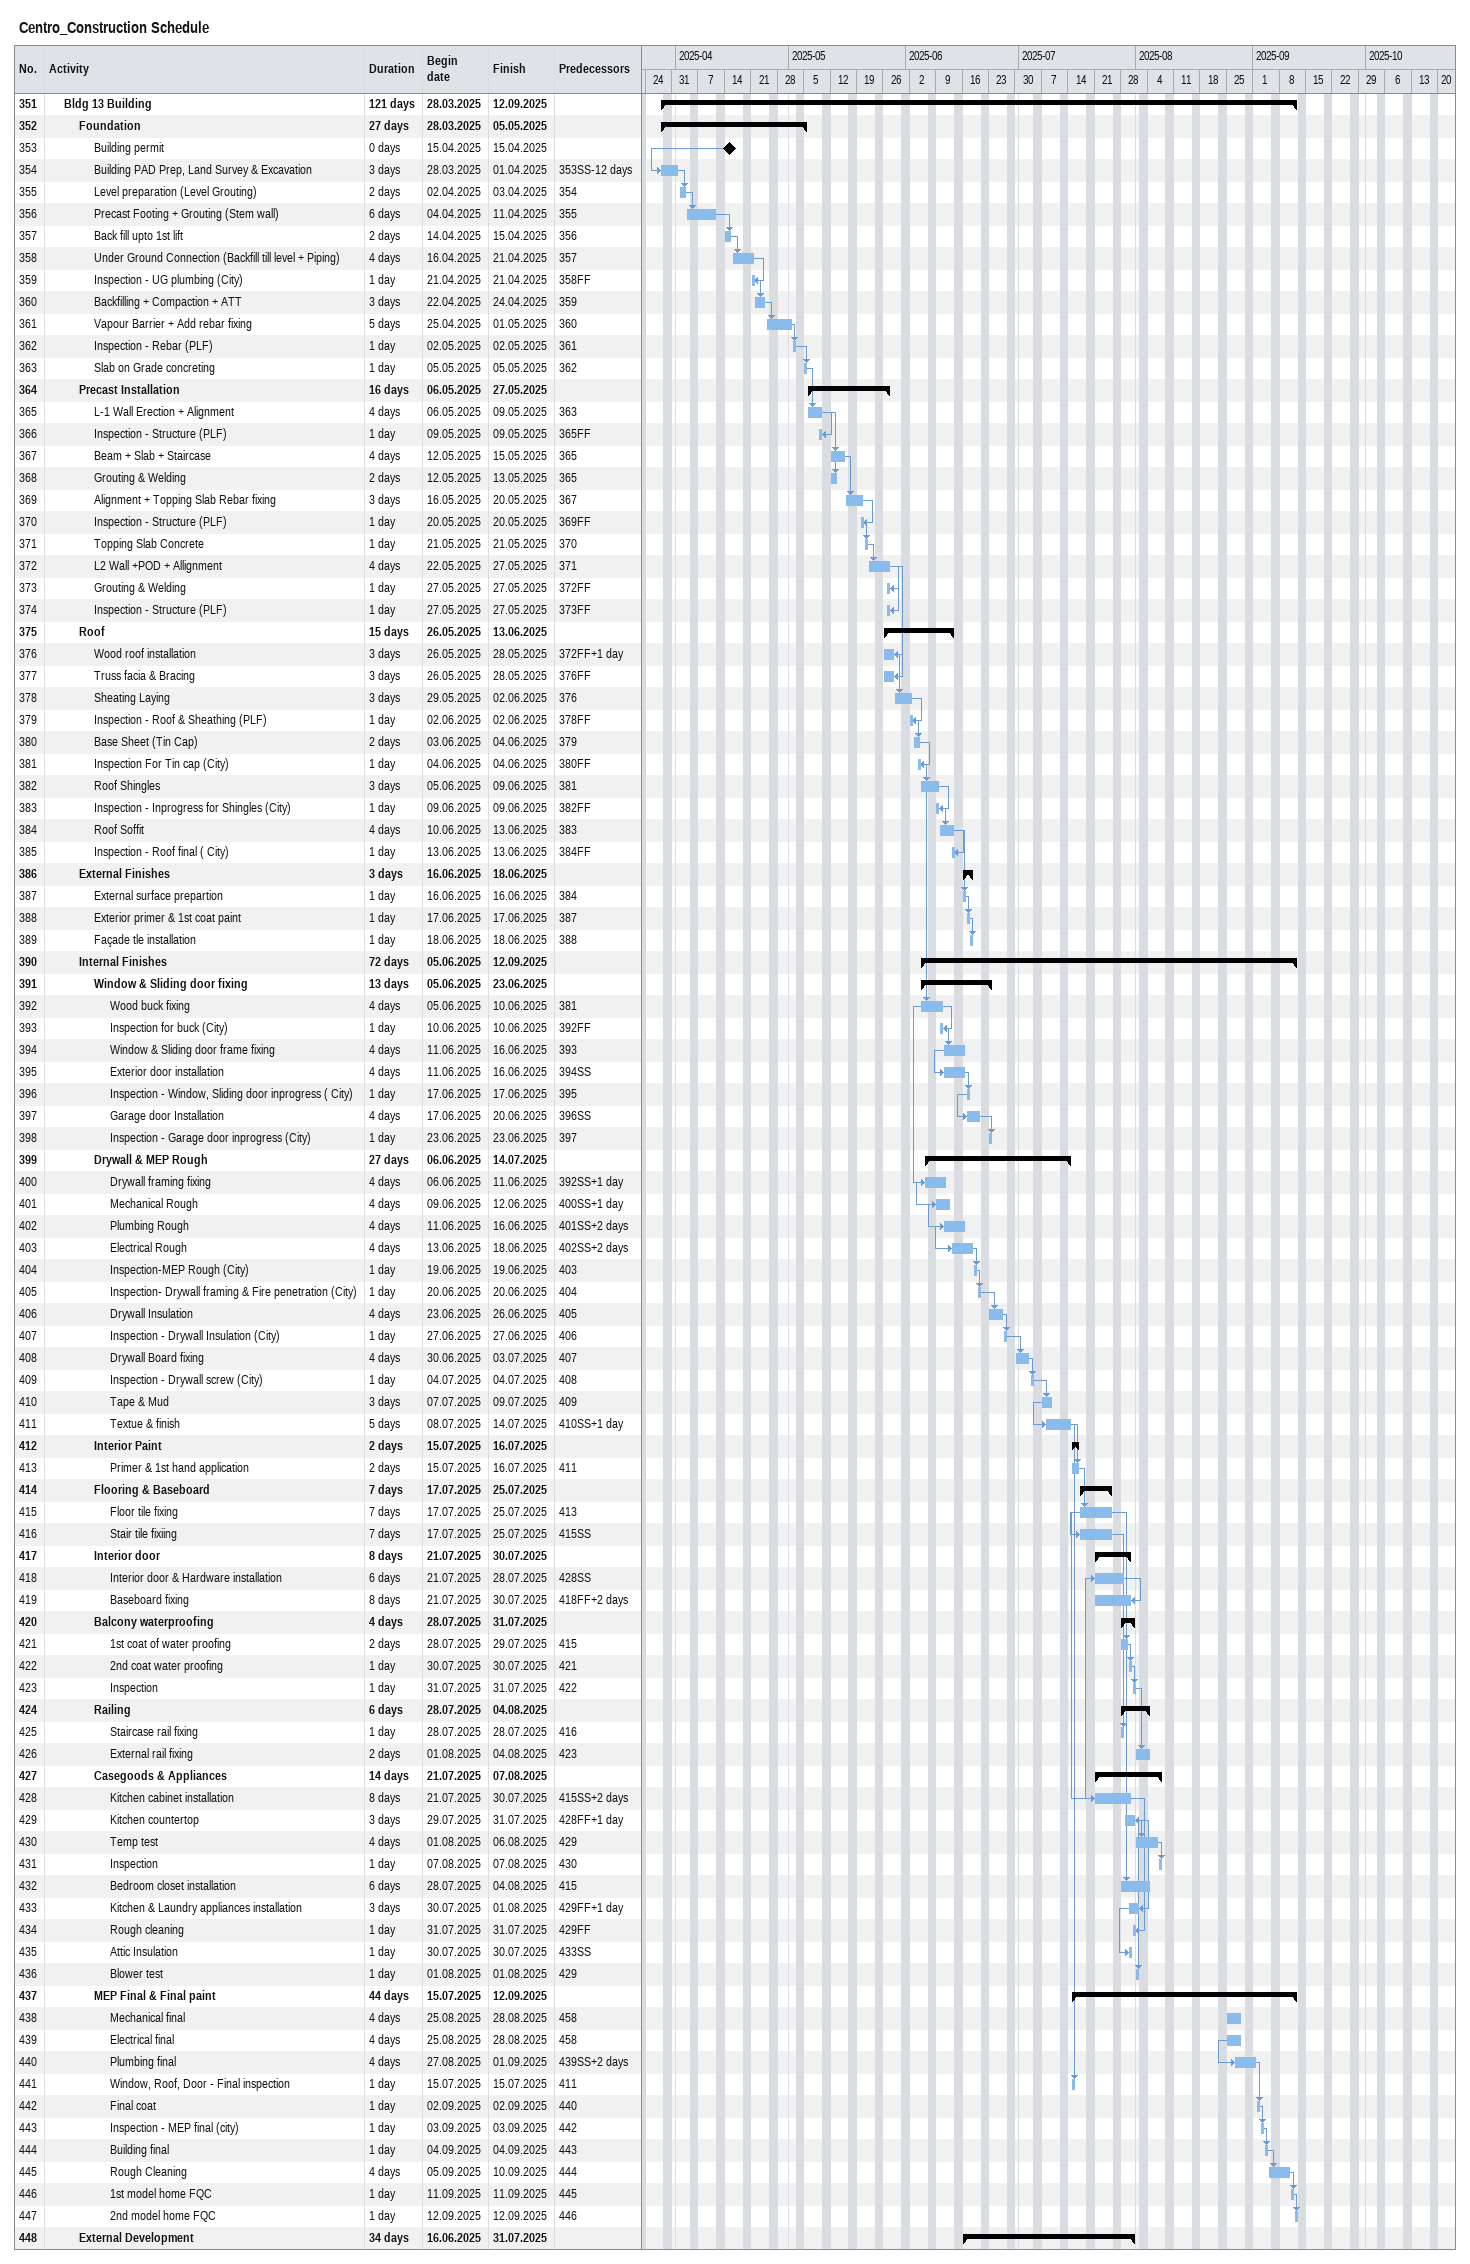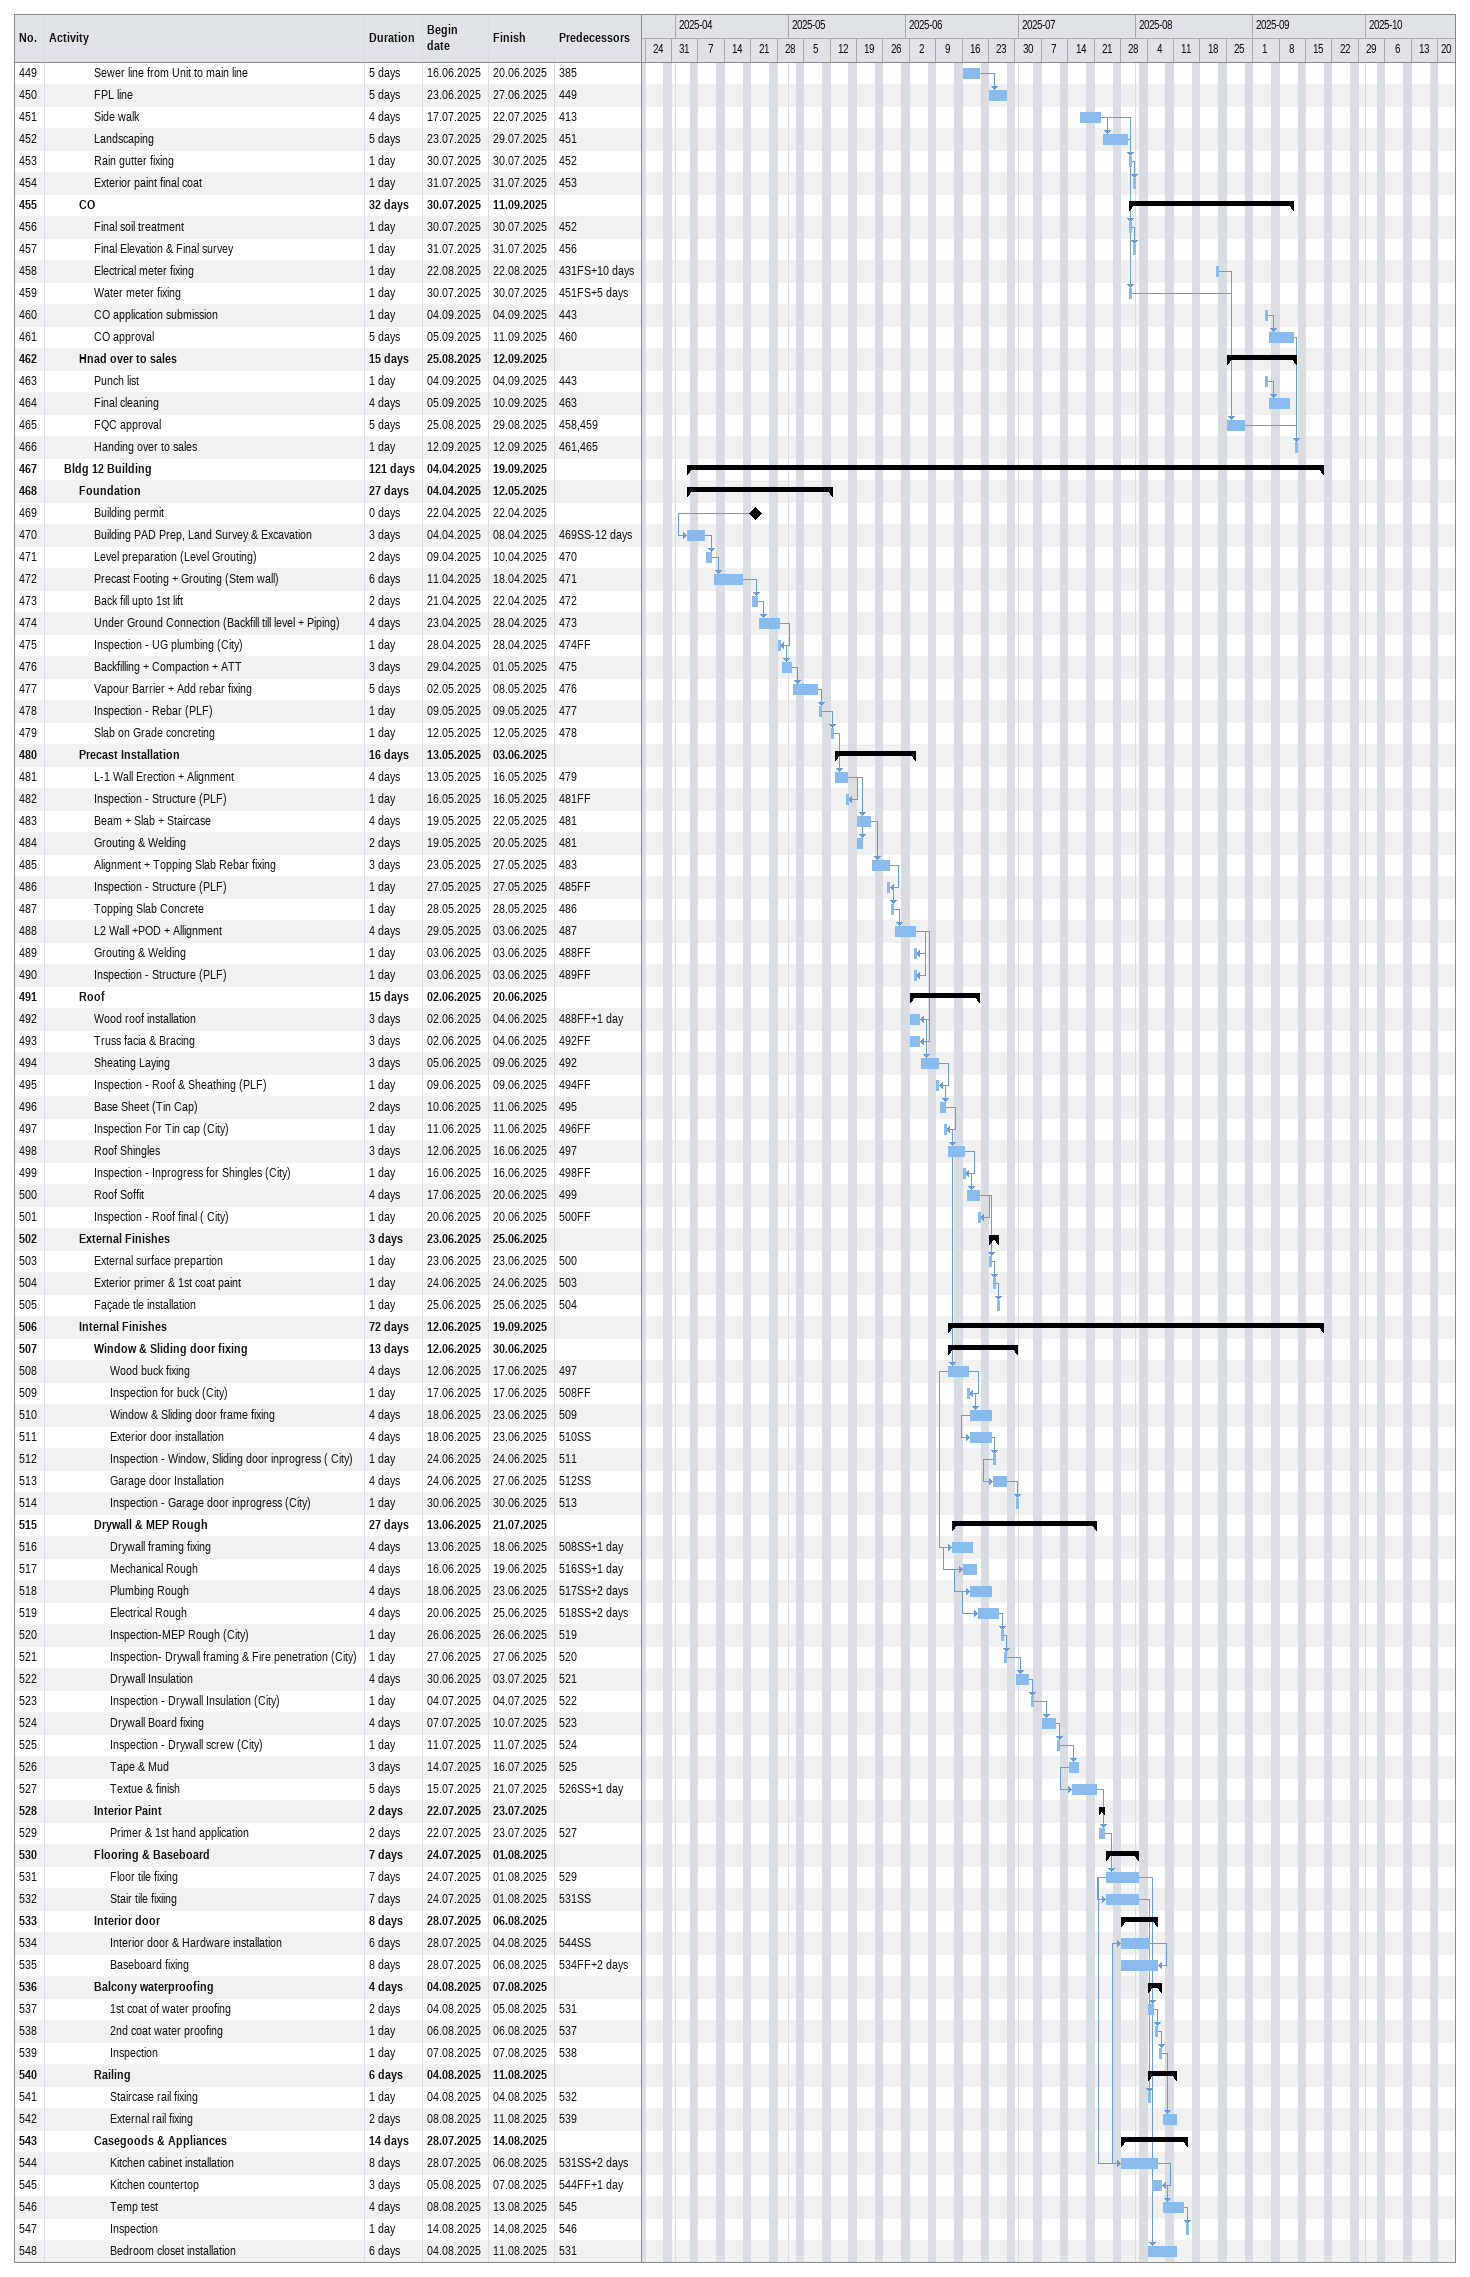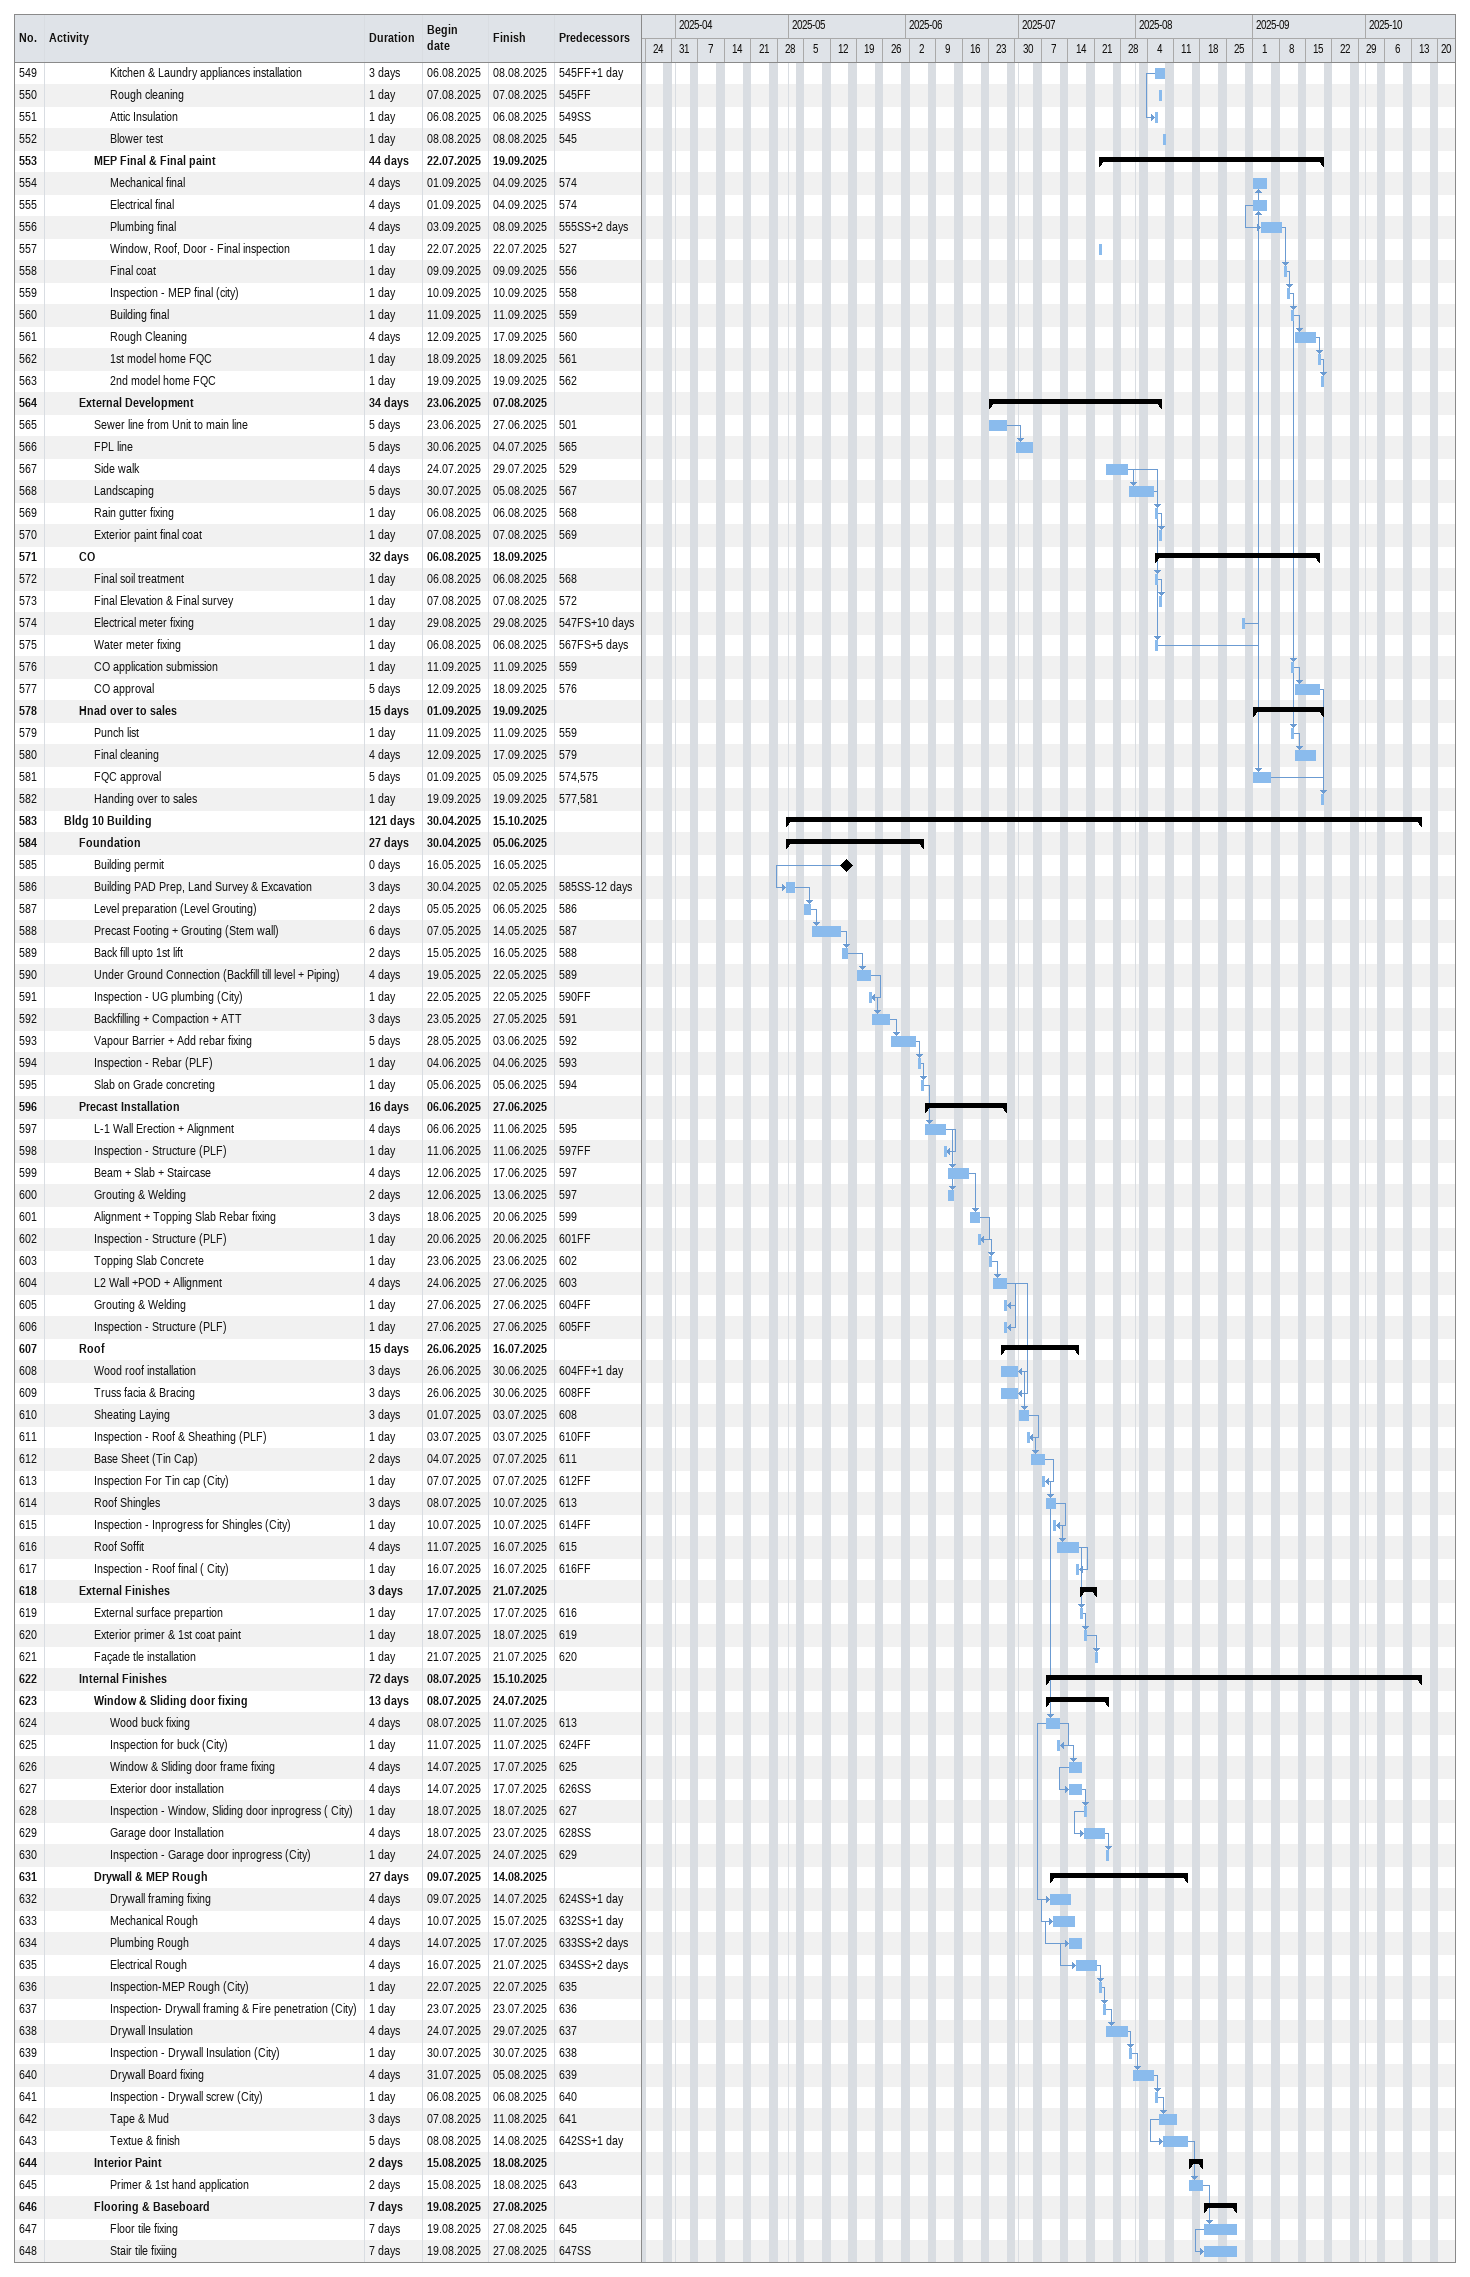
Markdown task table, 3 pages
Centro_Construction Schedule

| ID | Level | Task | Duration | Start | Finish | Predecessors |
|---|---|---|---|---|---|---|
| 351 | 2 | **Bldg 13 Building** | 121d | 2025-03-28 | 2025-09-12 |  |
| 352 | 3 | **Foundation** | 27d | 2025-03-28 | 2025-05-05 |  |
| 353 | 4 | Building permit | 0d | 2025-04-15 | 2025-04-15 |  |
| 354 | 4 | Building PAD Prep, Land Survey & Excavation | 3d | 2025-03-28 | 2025-04-01 | 353SS-12d |
| 355 | 4 | Level preparation (Level Grouting) | 2d | 2025-04-02 | 2025-04-03 | 354 |
| 356 | 4 | Precast Footing + Grouting (Stem wall) | 6d | 2025-04-04 | 2025-04-11 | 355 |
| 357 | 4 | Back fill upto 1st lift | 2d | 2025-04-14 | 2025-04-15 | 356 |
| 358 | 4 | Under Ground Connection (Backfill till level + Piping) | 4d | 2025-04-16 | 2025-04-21 | 357 |
| 359 | 4 | Inspection - UG plumbing (City) | 1d | 2025-04-21 | 2025-04-21 | 358FF |
| 360 | 4 | Backfilling + Compaction + ATT | 3d | 2025-04-22 | 2025-04-24 | 359 |
| 361 | 4 | Vapour Barrier + Add rebar fixing | 5d | 2025-04-25 | 2025-05-01 | 360 |
| 362 | 4 | Inspection - Rebar (PLF) | 1d | 2025-05-02 | 2025-05-02 | 361 |
| 363 | 4 | Slab on Grade concreting | 1d | 2025-05-05 | 2025-05-05 | 362 |
| 364 | 3 | **Precast Installation** | 16d | 2025-05-06 | 2025-05-27 |  |
| 365 | 4 | L-1 Wall Erection + Alignment | 4d | 2025-05-06 | 2025-05-09 | 363 |
| 366 | 4 | Inspection - Structure (PLF) | 1d | 2025-05-09 | 2025-05-09 | 365FF |
| 367 | 4 | Beam + Slab + Staircase | 4d | 2025-05-12 | 2025-05-15 | 365 |
| 368 | 4 | Grouting & Welding | 2d | 2025-05-12 | 2025-05-13 | 365 |
| 369 | 4 | Alignment + Topping Slab Rebar fixing | 3d | 2025-05-16 | 2025-05-20 | 367 |
| 370 | 4 | Inspection - Structure (PLF) | 1d | 2025-05-20 | 2025-05-20 | 369FF |
| 371 | 4 | Topping Slab Concrete | 1d | 2025-05-21 | 2025-05-21 | 370 |
| 372 | 4 | L2 Wall +POD + Allignment | 4d | 2025-05-22 | 2025-05-27 | 371 |
| 373 | 4 | Grouting & Welding | 1d | 2025-05-27 | 2025-05-27 | 372FF |
| 374 | 4 | Inspection - Structure (PLF) | 1d | 2025-05-27 | 2025-05-27 | 373FF |
| 375 | 3 | **Roof** | 15d | 2025-05-26 | 2025-06-13 |  |
| 376 | 4 | Wood roof installation | 3d | 2025-05-26 | 2025-05-28 | 372FF+1d |
| 377 | 4 | Truss facia & Bracing | 3d | 2025-05-26 | 2025-05-28 | 376FF |
| 378 | 4 | Sheating Laying | 3d | 2025-05-29 | 2025-06-02 | 376 |
| 379 | 4 | Inspection - Roof & Sheathing (PLF) | 1d | 2025-06-02 | 2025-06-02 | 378FF |
| 380 | 4 | Base Sheet (Tin Cap) | 2d | 2025-06-03 | 2025-06-04 | 379 |
| 381 | 4 | Inspection For Tin cap (City) | 1d | 2025-06-04 | 2025-06-04 | 380FF |
| 382 | 4 | Roof Shingles | 3d | 2025-06-05 | 2025-06-09 | 381 |
| 383 | 4 | Inspection - Inprogress for Shingles (City) | 1d | 2025-06-09 | 2025-06-09 | 382FF |
| 384 | 4 | Roof Soffit | 4d | 2025-06-10 | 2025-06-13 | 383 |
| 385 | 4 | Inspection - Roof final ( City) | 1d | 2025-06-13 | 2025-06-13 | 384FF |
| 386 | 3 | **External Finishes** | 3d | 2025-06-16 | 2025-06-18 |  |
| 387 | 4 | External surface prepartion | 1d | 2025-06-16 | 2025-06-16 | 384 |
| 388 | 4 | Exterior primer & 1st coat paint | 1d | 2025-06-17 | 2025-06-17 | 387 |
| 389 | 4 | Façade tle installation | 1d | 2025-06-18 | 2025-06-18 | 388 |
| 390 | 3 | **Internal Finishes** | 72d | 2025-06-05 | 2025-09-12 |  |
| 391 | 4 | **Window & Sliding door fixing** | 13d | 2025-06-05 | 2025-06-23 |  |
| 392 | 5 | Wood buck fixing | 4d | 2025-06-05 | 2025-06-10 | 381 |
| 393 | 5 | Inspection for buck (City) | 1d | 2025-06-10 | 2025-06-10 | 392FF |
| 394 | 5 | Window & Sliding door frame fixing | 4d | 2025-06-11 | 2025-06-16 | 393 |
| 395 | 5 | Exterior door installation | 4d | 2025-06-11 | 2025-06-16 | 394SS |
| 396 | 5 | Inspection - Window, Sliding door inprogress ( City) | 1d | 2025-06-17 | 2025-06-17 | 395 |
| 397 | 5 | Garage door Installation | 4d | 2025-06-17 | 2025-06-20 | 396SS |
| 398 | 5 | Inspection - Garage door inprogress (City) | 1d | 2025-06-23 | 2025-06-23 | 397 |
| 399 | 4 | **Drywall & MEP Rough** | 27d | 2025-06-06 | 2025-07-14 |  |
| 400 | 5 | Drywall framing fixing | 4d | 2025-06-06 | 2025-06-11 | 392SS+1d |
| 401 | 5 | Mechanical Rough | 4d | 2025-06-09 | 2025-06-12 | 400SS+1d |
| 402 | 5 | Plumbing Rough | 4d | 2025-06-11 | 2025-06-16 | 401SS+2d |
| 403 | 5 | Electrical Rough | 4d | 2025-06-13 | 2025-06-18 | 402SS+2d |
| 404 | 5 | Inspection-MEP Rough (City) | 1d | 2025-06-19 | 2025-06-19 | 403 |
| 405 | 5 | Inspection- Drywall framing & Fire penetration (City) | 1d | 2025-06-20 | 2025-06-20 | 404 |
| 406 | 5 | Drywall Insulation | 4d | 2025-06-23 | 2025-06-26 | 405 |
| 407 | 5 | Inspection - Drywall Insulation (City) | 1d | 2025-06-27 | 2025-06-27 | 406 |
| 408 | 5 | Drywall Board fixing | 4d | 2025-06-30 | 2025-07-03 | 407 |
| 409 | 5 | Inspection - Drywall screw (City) | 1d | 2025-07-04 | 2025-07-04 | 408 |
| 410 | 5 | Tape & Mud | 3d | 2025-07-07 | 2025-07-09 | 409 |
| 411 | 5 | Textue & finish | 5d | 2025-07-08 | 2025-07-14 | 410SS+1d |
| 412 | 4 | **Interior Paint** | 2d | 2025-07-15 | 2025-07-16 |  |
| 413 | 5 | Primer & 1st hand application | 2d | 2025-07-15 | 2025-07-16 | 411 |
| 414 | 4 | **Flooring & Baseboard** | 7d | 2025-07-17 | 2025-07-25 |  |
| 415 | 5 | Floor tile fixing | 7d | 2025-07-17 | 2025-07-25 | 413 |
| 416 | 5 | Stair tile fixiing | 7d | 2025-07-17 | 2025-07-25 | 415SS |
| 417 | 4 | **Interior door** | 8d | 2025-07-21 | 2025-07-30 |  |
| 418 | 5 | Interior door & Hardware installation | 6d | 2025-07-21 | 2025-07-28 | 428SS |
| 419 | 5 | Baseboard fixing | 8d | 2025-07-21 | 2025-07-30 | 418FF+2d |
| 420 | 4 | **Balcony waterproofing** | 4d | 2025-07-28 | 2025-07-31 |  |
| 421 | 5 | 1st coat of water proofing | 2d | 2025-07-28 | 2025-07-29 | 415 |
| 422 | 5 | 2nd coat water proofing | 1d | 2025-07-30 | 2025-07-30 | 421 |
| 423 | 5 | Inspection | 1d | 2025-07-31 | 2025-07-31 | 422 |
| 424 | 4 | **Railing** | 6d | 2025-07-28 | 2025-08-04 |  |
| 425 | 5 | Staircase rail fixing | 1d | 2025-07-28 | 2025-07-28 | 416 |
| 426 | 5 | External rail fixing | 2d | 2025-08-01 | 2025-08-04 | 423 |
| 427 | 4 | **Casegoods & Appliances** | 14d | 2025-07-21 | 2025-08-07 |  |
| 428 | 5 | Kitchen cabinet installation | 8d | 2025-07-21 | 2025-07-30 | 415SS+2d |
| 429 | 5 | Kitchen countertop | 3d | 2025-07-29 | 2025-07-31 | 428FF+1d |
| 430 | 5 | Temp test | 4d | 2025-08-01 | 2025-08-06 | 429 |
| 431 | 5 | Inspection | 1d | 2025-08-07 | 2025-08-07 | 430 |
| 432 | 5 | Bedroom closet installation | 6d | 2025-07-28 | 2025-08-04 | 415 |
| 433 | 5 | Kitchen & Laundry appliances installation | 3d | 2025-07-30 | 2025-08-01 | 429FF+1d |
| 434 | 5 | Rough cleaning | 1d | 2025-07-31 | 2025-07-31 | 429FF |
| 435 | 5 | Attic Insulation | 1d | 2025-07-30 | 2025-07-30 | 433SS |
| 436 | 5 | Blower test | 1d | 2025-08-01 | 2025-08-01 | 429 |
| 437 | 4 | **MEP Final & Final paint** | 44d | 2025-07-15 | 2025-09-12 |  |
| 438 | 5 | Mechanical final | 4d | 2025-08-25 | 2025-08-28 | 458 |
| 439 | 5 | Electrical final | 4d | 2025-08-25 | 2025-08-28 | 458 |
| 440 | 5 | Plumbing final | 4d | 2025-08-27 | 2025-09-01 | 439SS+2d |
| 441 | 5 | Window, Roof, Door - Final inspection | 1d | 2025-07-15 | 2025-07-15 | 411 |
| 442 | 5 | Final coat | 1d | 2025-09-02 | 2025-09-02 | 440 |
| 443 | 5 | Inspection - MEP final (city) | 1d | 2025-09-03 | 2025-09-03 | 442 |
| 444 | 5 | Building final | 1d | 2025-09-04 | 2025-09-04 | 443 |
| 445 | 5 | Rough Cleaning | 4d | 2025-09-05 | 2025-09-10 | 444 |
| 446 | 5 | 1st model home FQC | 1d | 2025-09-11 | 2025-09-11 | 445 |
| 447 | 5 | 2nd model home FQC | 1d | 2025-09-12 | 2025-09-12 | 446 |
| 448 | 3 | **External Development** | 34d | 2025-06-16 | 2025-07-31 |  |
| 449 | 4 | Sewer line from Unit to main line | 5d | 2025-06-16 | 2025-06-20 | 385 |
| 450 | 4 | FPL line | 5d | 2025-06-23 | 2025-06-27 | 449 |
| 451 | 4 | Side walk | 4d | 2025-07-17 | 2025-07-22 | 413 |
| 452 | 4 | Landscaping | 5d | 2025-07-23 | 2025-07-29 | 451 |
| 453 | 4 | Rain gutter fixing | 1d | 2025-07-30 | 2025-07-30 | 452 |
| 454 | 4 | Exterior paint final coat | 1d | 2025-07-31 | 2025-07-31 | 453 |
| 455 | 3 | **CO** | 32d | 2025-07-30 | 2025-09-11 |  |
| 456 | 4 | Final soil treatment | 1d | 2025-07-30 | 2025-07-30 | 452 |
| 457 | 4 | Final Elevation & Final survey | 1d | 2025-07-31 | 2025-07-31 | 456 |
| 458 | 4 | Electrical meter fixing | 1d | 2025-08-22 | 2025-08-22 | 431FS+10d |
| 459 | 4 | Water meter fixing | 1d | 2025-07-30 | 2025-07-30 | 451FS+5d |
| 460 | 4 | CO application submission | 1d | 2025-09-04 | 2025-09-04 | 443 |
| 461 | 4 | CO approval | 5d | 2025-09-05 | 2025-09-11 | 460 |
| 462 | 3 | **Hnad over to sales** | 15d | 2025-08-25 | 2025-09-12 |  |
| 463 | 4 | Punch list | 1d | 2025-09-04 | 2025-09-04 | 443 |
| 464 | 4 | Final cleaning | 4d | 2025-09-05 | 2025-09-10 | 463 |
| 465 | 4 | FQC approval | 5d | 2025-08-25 | 2025-08-29 | 458, 459 |
| 466 | 4 | Handing over to sales | 1d | 2025-09-12 | 2025-09-12 | 461, 465 |
| 467 | 2 | **Bldg 12 Building** | 121d | 2025-04-04 | 2025-09-19 |  |
| 468 | 3 | **Foundation** | 27d | 2025-04-04 | 2025-05-12 |  |
| 469 | 4 | Building permit | 0d | 2025-04-22 | 2025-04-22 |  |
| 470 | 4 | Building PAD Prep, Land Survey & Excavation | 3d | 2025-04-04 | 2025-04-08 | 469SS-12d |
| 471 | 4 | Level preparation (Level Grouting) | 2d | 2025-04-09 | 2025-04-10 | 470 |
| 472 | 4 | Precast Footing + Grouting (Stem wall) | 6d | 2025-04-11 | 2025-04-18 | 471 |
| 473 | 4 | Back fill upto 1st lift | 2d | 2025-04-21 | 2025-04-22 | 472 |
| 474 | 4 | Under Ground Connection (Backfill till level + Piping) | 4d | 2025-04-23 | 2025-04-28 | 473 |
| 475 | 4 | Inspection - UG plumbing (City) | 1d | 2025-04-28 | 2025-04-28 | 474FF |
| 476 | 4 | Backfilling + Compaction + ATT | 3d | 2025-04-29 | 2025-05-01 | 475 |
| 477 | 4 | Vapour Barrier + Add rebar fixing | 5d | 2025-05-02 | 2025-05-08 | 476 |
| 478 | 4 | Inspection - Rebar (PLF) | 1d | 2025-05-09 | 2025-05-09 | 477 |
| 479 | 4 | Slab on Grade concreting | 1d | 2025-05-12 | 2025-05-12 | 478 |
| 480 | 3 | **Precast Installation** | 16d | 2025-05-13 | 2025-06-03 |  |
| 481 | 4 | L-1 Wall Erection + Alignment | 4d | 2025-05-13 | 2025-05-16 | 479 |
| 482 | 4 | Inspection - Structure (PLF) | 1d | 2025-05-16 | 2025-05-16 | 481FF |
| 483 | 4 | Beam + Slab + Staircase | 4d | 2025-05-19 | 2025-05-22 | 481 |
| 484 | 4 | Grouting & Welding | 2d | 2025-05-19 | 2025-05-20 | 481 |
| 485 | 4 | Alignment + Topping Slab Rebar fixing | 3d | 2025-05-23 | 2025-05-27 | 483 |
| 486 | 4 | Inspection - Structure (PLF) | 1d | 2025-05-27 | 2025-05-27 | 485FF |
| 487 | 4 | Topping Slab Concrete | 1d | 2025-05-28 | 2025-05-28 | 486 |
| 488 | 4 | L2 Wall +POD + Allignment | 4d | 2025-05-29 | 2025-06-03 | 487 |
| 489 | 4 | Grouting & Welding | 1d | 2025-06-03 | 2025-06-03 | 488FF |
| 490 | 4 | Inspection - Structure (PLF) | 1d | 2025-06-03 | 2025-06-03 | 489FF |
| 491 | 3 | **Roof** | 15d | 2025-06-02 | 2025-06-20 |  |
| 492 | 4 | Wood roof installation | 3d | 2025-06-02 | 2025-06-04 | 488FF+1d |
| 493 | 4 | Truss facia & Bracing | 3d | 2025-06-02 | 2025-06-04 | 492FF |
| 494 | 4 | Sheating Laying | 3d | 2025-06-05 | 2025-06-09 | 492 |
| 495 | 4 | Inspection - Roof & Sheathing (PLF) | 1d | 2025-06-09 | 2025-06-09 | 494FF |
| 496 | 4 | Base Sheet (Tin Cap) | 2d | 2025-06-10 | 2025-06-11 | 495 |
| 497 | 4 | Inspection For Tin cap (City) | 1d | 2025-06-11 | 2025-06-11 | 496FF |
| 498 | 4 | Roof Shingles | 3d | 2025-06-12 | 2025-06-16 | 497 |
| 499 | 4 | Inspection - Inprogress for Shingles (City) | 1d | 2025-06-16 | 2025-06-16 | 498FF |
| 500 | 4 | Roof Soffit | 4d | 2025-06-17 | 2025-06-20 | 499 |
| 501 | 4 | Inspection - Roof final ( City) | 1d | 2025-06-20 | 2025-06-20 | 500FF |
| 502 | 3 | **External Finishes** | 3d | 2025-06-23 | 2025-06-25 |  |
| 503 | 4 | External surface prepartion | 1d | 2025-06-23 | 2025-06-23 | 500 |
| 504 | 4 | Exterior primer & 1st coat paint | 1d | 2025-06-24 | 2025-06-24 | 503 |
| 505 | 4 | Façade tle installation | 1d | 2025-06-25 | 2025-06-25 | 504 |
| 506 | 3 | **Internal Finishes** | 72d | 2025-06-12 | 2025-09-19 |  |
| 507 | 4 | **Window & Sliding door fixing** | 13d | 2025-06-12 | 2025-06-30 |  |
| 508 | 5 | Wood buck fixing | 4d | 2025-06-12 | 2025-06-17 | 497 |
| 509 | 5 | Inspection for buck (City) | 1d | 2025-06-17 | 2025-06-17 | 508FF |
| 510 | 5 | Window & Sliding door frame fixing | 4d | 2025-06-18 | 2025-06-23 | 509 |
| 511 | 5 | Exterior door installation | 4d | 2025-06-18 | 2025-06-23 | 510SS |
| 512 | 5 | Inspection - Window, Sliding door inprogress ( City) | 1d | 2025-06-24 | 2025-06-24 | 511 |
| 513 | 5 | Garage door Installation | 4d | 2025-06-24 | 2025-06-27 | 512SS |
| 514 | 5 | Inspection - Garage door inprogress (City) | 1d | 2025-06-30 | 2025-06-30 | 513 |
| 515 | 4 | **Drywall & MEP Rough** | 27d | 2025-06-13 | 2025-07-21 |  |
| 516 | 5 | Drywall framing fixing | 4d | 2025-06-13 | 2025-06-18 | 508SS+1d |
| 517 | 5 | Mechanical Rough | 4d | 2025-06-16 | 2025-06-19 | 516SS+1d |
| 518 | 5 | Plumbing Rough | 4d | 2025-06-18 | 2025-06-23 | 517SS+2d |
| 519 | 5 | Electrical Rough | 4d | 2025-06-20 | 2025-06-25 | 518SS+2d |
| 520 | 5 | Inspection-MEP Rough (City) | 1d | 2025-06-26 | 2025-06-26 | 519 |
| 521 | 5 | Inspection- Drywall framing & Fire penetration (City) | 1d | 2025-06-27 | 2025-06-27 | 520 |
| 522 | 5 | Drywall Insulation | 4d | 2025-06-30 | 2025-07-03 | 521 |
| 523 | 5 | Inspection - Drywall Insulation (City) | 1d | 2025-07-04 | 2025-07-04 | 522 |
| 524 | 5 | Drywall Board fixing | 4d | 2025-07-07 | 2025-07-10 | 523 |
| 525 | 5 | Inspection - Drywall screw (City) | 1d | 2025-07-11 | 2025-07-11 | 524 |
| 526 | 5 | Tape & Mud | 3d | 2025-07-14 | 2025-07-16 | 525 |
| 527 | 5 | Textue & finish | 5d | 2025-07-15 | 2025-07-21 | 526SS+1d |
| 528 | 4 | **Interior Paint** | 2d | 2025-07-22 | 2025-07-23 |  |
| 529 | 5 | Primer & 1st hand application | 2d | 2025-07-22 | 2025-07-23 | 527 |
| 530 | 4 | **Flooring & Baseboard** | 7d | 2025-07-24 | 2025-08-01 |  |
| 531 | 5 | Floor tile fixing | 7d | 2025-07-24 | 2025-08-01 | 529 |
| 532 | 5 | Stair tile fixiing | 7d | 2025-07-24 | 2025-08-01 | 531SS |
| 533 | 4 | **Interior door** | 8d | 2025-07-28 | 2025-08-06 |  |
| 534 | 5 | Interior door & Hardware installation | 6d | 2025-07-28 | 2025-08-04 | 544SS |
| 535 | 5 | Baseboard fixing | 8d | 2025-07-28 | 2025-08-06 | 534FF+2d |
| 536 | 4 | **Balcony waterproofing** | 4d | 2025-08-04 | 2025-08-07 |  |
| 537 | 5 | 1st coat of water proofing | 2d | 2025-08-04 | 2025-08-05 | 531 |
| 538 | 5 | 2nd coat water proofing | 1d | 2025-08-06 | 2025-08-06 | 537 |
| 539 | 5 | Inspection | 1d | 2025-08-07 | 2025-08-07 | 538 |
| 540 | 4 | **Railing** | 6d | 2025-08-04 | 2025-08-11 |  |
| 541 | 5 | Staircase rail fixing | 1d | 2025-08-04 | 2025-08-04 | 532 |
| 542 | 5 | External rail fixing | 2d | 2025-08-08 | 2025-08-11 | 539 |
| 543 | 4 | **Casegoods & Appliances** | 14d | 2025-07-28 | 2025-08-14 |  |
| 544 | 5 | Kitchen cabinet installation | 8d | 2025-07-28 | 2025-08-06 | 531SS+2d |
| 545 | 5 | Kitchen countertop | 3d | 2025-08-05 | 2025-08-07 | 544FF+1d |
| 546 | 5 | Temp test | 4d | 2025-08-08 | 2025-08-13 | 545 |
| 547 | 5 | Inspection | 1d | 2025-08-14 | 2025-08-14 | 546 |
| 548 | 5 | Bedroom closet installation | 6d | 2025-08-04 | 2025-08-11 | 531 |
| 549 | 5 | Kitchen & Laundry appliances installation | 3d | 2025-08-06 | 2025-08-08 | 545FF+1d |
| 550 | 5 | Rough cleaning | 1d | 2025-08-07 | 2025-08-07 | 545FF |
| 551 | 5 | Attic Insulation | 1d | 2025-08-06 | 2025-08-06 | 549SS |
| 552 | 5 | Blower test | 1d | 2025-08-08 | 2025-08-08 | 545 |
| 553 | 4 | **MEP Final & Final paint** | 44d | 2025-07-22 | 2025-09-19 |  |
| 554 | 5 | Mechanical final | 4d | 2025-09-01 | 2025-09-04 | 574 |
| 555 | 5 | Electrical final | 4d | 2025-09-01 | 2025-09-04 | 574 |
| 556 | 5 | Plumbing final | 4d | 2025-09-03 | 2025-09-08 | 555SS+2d |
| 557 | 5 | Window, Roof, Door - Final inspection | 1d | 2025-07-22 | 2025-07-22 | 527 |
| 558 | 5 | Final coat | 1d | 2025-09-09 | 2025-09-09 | 556 |
| 559 | 5 | Inspection - MEP final (city) | 1d | 2025-09-10 | 2025-09-10 | 558 |
| 560 | 5 | Building final | 1d | 2025-09-11 | 2025-09-11 | 559 |
| 561 | 5 | Rough Cleaning | 4d | 2025-09-12 | 2025-09-17 | 560 |
| 562 | 5 | 1st model home FQC | 1d | 2025-09-18 | 2025-09-18 | 561 |
| 563 | 5 | 2nd model home FQC | 1d | 2025-09-19 | 2025-09-19 | 562 |
| 564 | 3 | **External Development** | 34d | 2025-06-23 | 2025-08-07 |  |
| 565 | 4 | Sewer line from Unit to main line | 5d | 2025-06-23 | 2025-06-27 | 501 |
| 566 | 4 | FPL line | 5d | 2025-06-30 | 2025-07-04 | 565 |
| 567 | 4 | Side walk | 4d | 2025-07-24 | 2025-07-29 | 529 |
| 568 | 4 | Landscaping | 5d | 2025-07-30 | 2025-08-05 | 567 |
| 569 | 4 | Rain gutter fixing | 1d | 2025-08-06 | 2025-08-06 | 568 |
| 570 | 4 | Exterior paint final coat | 1d | 2025-08-07 | 2025-08-07 | 569 |
| 571 | 3 | **CO** | 32d | 2025-08-06 | 2025-09-18 |  |
| 572 | 4 | Final soil treatment | 1d | 2025-08-06 | 2025-08-06 | 568 |
| 573 | 4 | Final Elevation & Final survey | 1d | 2025-08-07 | 2025-08-07 | 572 |
| 574 | 4 | Electrical meter fixing | 1d | 2025-08-29 | 2025-08-29 | 547FS+10d |
| 575 | 4 | Water meter fixing | 1d | 2025-08-06 | 2025-08-06 | 567FS+5d |
| 576 | 4 | CO application submission | 1d | 2025-09-11 | 2025-09-11 | 559 |
| 577 | 4 | CO approval | 5d | 2025-09-12 | 2025-09-18 | 576 |
| 578 | 3 | **Hnad over to sales** | 15d | 2025-09-01 | 2025-09-19 |  |
| 579 | 4 | Punch list | 1d | 2025-09-11 | 2025-09-11 | 559 |
| 580 | 4 | Final cleaning | 4d | 2025-09-12 | 2025-09-17 | 579 |
| 581 | 4 | FQC approval | 5d | 2025-09-01 | 2025-09-05 | 574, 575 |
| 582 | 4 | Handing over to sales | 1d | 2025-09-19 | 2025-09-19 | 577, 581 |
| 583 | 2 | **Bldg 10 Building** | 121d | 2025-04-30 | 2025-10-15 |  |
| 584 | 3 | **Foundation** | 27d | 2025-04-30 | 2025-06-05 |  |
| 585 | 4 | Building permit | 0d | 2025-05-16 | 2025-05-16 |  |
| 586 | 4 | Building PAD Prep, Land Survey & Excavation | 3d | 2025-04-30 | 2025-05-02 | 585SS-12d |
| 587 | 4 | Level preparation (Level Grouting) | 2d | 2025-05-05 | 2025-05-06 | 586 |
| 588 | 4 | Precast Footing + Grouting (Stem wall) | 6d | 2025-05-07 | 2025-05-14 | 587 |
| 589 | 4 | Back fill upto 1st lift | 2d | 2025-05-15 | 2025-05-16 | 588 |
| 590 | 4 | Under Ground Connection (Backfill till level + Piping) | 4d | 2025-05-19 | 2025-05-22 | 589 |
| 591 | 4 | Inspection - UG plumbing (City) | 1d | 2025-05-22 | 2025-05-22 | 590FF |
| 592 | 4 | Backfilling + Compaction + ATT | 3d | 2025-05-23 | 2025-05-27 | 591 |
| 593 | 4 | Vapour Barrier + Add rebar fixing | 5d | 2025-05-28 | 2025-06-03 | 592 |
| 594 | 4 | Inspection - Rebar (PLF) | 1d | 2025-06-04 | 2025-06-04 | 593 |
| 595 | 4 | Slab on Grade concreting | 1d | 2025-06-05 | 2025-06-05 | 594 |
| 596 | 3 | **Precast Installation** | 16d | 2025-06-06 | 2025-06-27 |  |
| 597 | 4 | L-1 Wall Erection + Alignment | 4d | 2025-06-06 | 2025-06-11 | 595 |
| 598 | 4 | Inspection - Structure (PLF) | 1d | 2025-06-11 | 2025-06-11 | 597FF |
| 599 | 4 | Beam + Slab + Staircase | 4d | 2025-06-12 | 2025-06-17 | 597 |
| 600 | 4 | Grouting & Welding | 2d | 2025-06-12 | 2025-06-13 | 597 |
| 601 | 4 | Alignment + Topping Slab Rebar fixing | 3d | 2025-06-18 | 2025-06-20 | 599 |
| 602 | 4 | Inspection - Structure (PLF) | 1d | 2025-06-20 | 2025-06-20 | 601FF |
| 603 | 4 | Topping Slab Concrete | 1d | 2025-06-23 | 2025-06-23 | 602 |
| 604 | 4 | L2 Wall +POD + Allignment | 4d | 2025-06-24 | 2025-06-27 | 603 |
| 605 | 4 | Grouting & Welding | 1d | 2025-06-27 | 2025-06-27 | 604FF |
| 606 | 4 | Inspection - Structure (PLF) | 1d | 2025-06-27 | 2025-06-27 | 605FF |
| 607 | 3 | **Roof** | 15d | 2025-06-26 | 2025-07-16 |  |
| 608 | 4 | Wood roof installation | 3d | 2025-06-26 | 2025-06-30 | 604FF+1d |
| 609 | 4 | Truss facia & Bracing | 3d | 2025-06-26 | 2025-06-30 | 608FF |
| 610 | 4 | Sheating Laying | 3d | 2025-07-01 | 2025-07-03 | 608 |
| 611 | 4 | Inspection - Roof & Sheathing (PLF) | 1d | 2025-07-03 | 2025-07-03 | 610FF |
| 612 | 4 | Base Sheet (Tin Cap) | 2d | 2025-07-04 | 2025-07-07 | 611 |
| 613 | 4 | Inspection For Tin cap (City) | 1d | 2025-07-07 | 2025-07-07 | 612FF |
| 614 | 4 | Roof Shingles | 3d | 2025-07-08 | 2025-07-10 | 613 |
| 615 | 4 | Inspection - Inprogress for Shingles (City) | 1d | 2025-07-10 | 2025-07-10 | 614FF |
| 616 | 4 | Roof Soffit | 4d | 2025-07-11 | 2025-07-16 | 615 |
| 617 | 4 | Inspection - Roof final ( City) | 1d | 2025-07-16 | 2025-07-16 | 616FF |
| 618 | 3 | **External Finishes** | 3d | 2025-07-17 | 2025-07-21 |  |
| 619 | 4 | External surface prepartion | 1d | 2025-07-17 | 2025-07-17 | 616 |
| 620 | 4 | Exterior primer & 1st coat paint | 1d | 2025-07-18 | 2025-07-18 | 619 |
| 621 | 4 | Façade tle installation | 1d | 2025-07-21 | 2025-07-21 | 620 |
| 622 | 3 | **Internal Finishes** | 72d | 2025-07-08 | 2025-10-15 |  |
| 623 | 4 | **Window & Sliding door fixing** | 13d | 2025-07-08 | 2025-07-24 |  |
| 624 | 5 | Wood buck fixing | 4d | 2025-07-08 | 2025-07-11 | 613 |
| 625 | 5 | Inspection for buck (City) | 1d | 2025-07-11 | 2025-07-11 | 624FF |
| 626 | 5 | Window & Sliding door frame fixing | 4d | 2025-07-14 | 2025-07-17 | 625 |
| 627 | 5 | Exterior door installation | 4d | 2025-07-14 | 2025-07-17 | 626SS |
| 628 | 5 | Inspection - Window, Sliding door inprogress ( City) | 1d | 2025-07-18 | 2025-07-18 | 627 |
| 629 | 5 | Garage door Installation | 4d | 2025-07-18 | 2025-07-23 | 628SS |
| 630 | 5 | Inspection - Garage door inprogress (City) | 1d | 2025-07-24 | 2025-07-24 | 629 |
| 631 | 4 | **Drywall & MEP Rough** | 27d | 2025-07-09 | 2025-08-14 |  |
| 632 | 5 | Drywall framing fixing | 4d | 2025-07-09 | 2025-07-14 | 624SS+1d |
| 633 | 5 | Mechanical Rough | 4d | 2025-07-10 | 2025-07-15 | 632SS+1d |
| 634 | 5 | Plumbing Rough | 4d | 2025-07-14 | 2025-07-17 | 633SS+2d |
| 635 | 5 | Electrical Rough | 4d | 2025-07-16 | 2025-07-21 | 634SS+2d |
| 636 | 5 | Inspection-MEP Rough (City) | 1d | 2025-07-22 | 2025-07-22 | 635 |
| 637 | 5 | Inspection- Drywall framing & Fire penetration (City) | 1d | 2025-07-23 | 2025-07-23 | 636 |
| 638 | 5 | Drywall Insulation | 4d | 2025-07-24 | 2025-07-29 | 637 |
| 639 | 5 | Inspection - Drywall Insulation (City) | 1d | 2025-07-30 | 2025-07-30 | 638 |
| 640 | 5 | Drywall Board fixing | 4d | 2025-07-31 | 2025-08-05 | 639 |
| 641 | 5 | Inspection - Drywall screw (City) | 1d | 2025-08-06 | 2025-08-06 | 640 |
| 642 | 5 | Tape & Mud | 3d | 2025-08-07 | 2025-08-11 | 641 |
| 643 | 5 | Textue & finish | 5d | 2025-08-08 | 2025-08-14 | 642SS+1d |
| 644 | 4 | **Interior Paint** | 2d | 2025-08-15 | 2025-08-18 |  |
| 645 | 5 | Primer & 1st hand application | 2d | 2025-08-15 | 2025-08-18 | 643 |
| 646 | 4 | **Flooring & Baseboard** | 7d | 2025-08-19 | 2025-08-27 |  |
| 647 | 5 | Floor tile fixing | 7d | 2025-08-19 | 2025-08-27 | 645 |
| 648 | 5 | Stair tile fixiing | 7d | 2025-08-19 | 2025-08-27 | 647SS |
